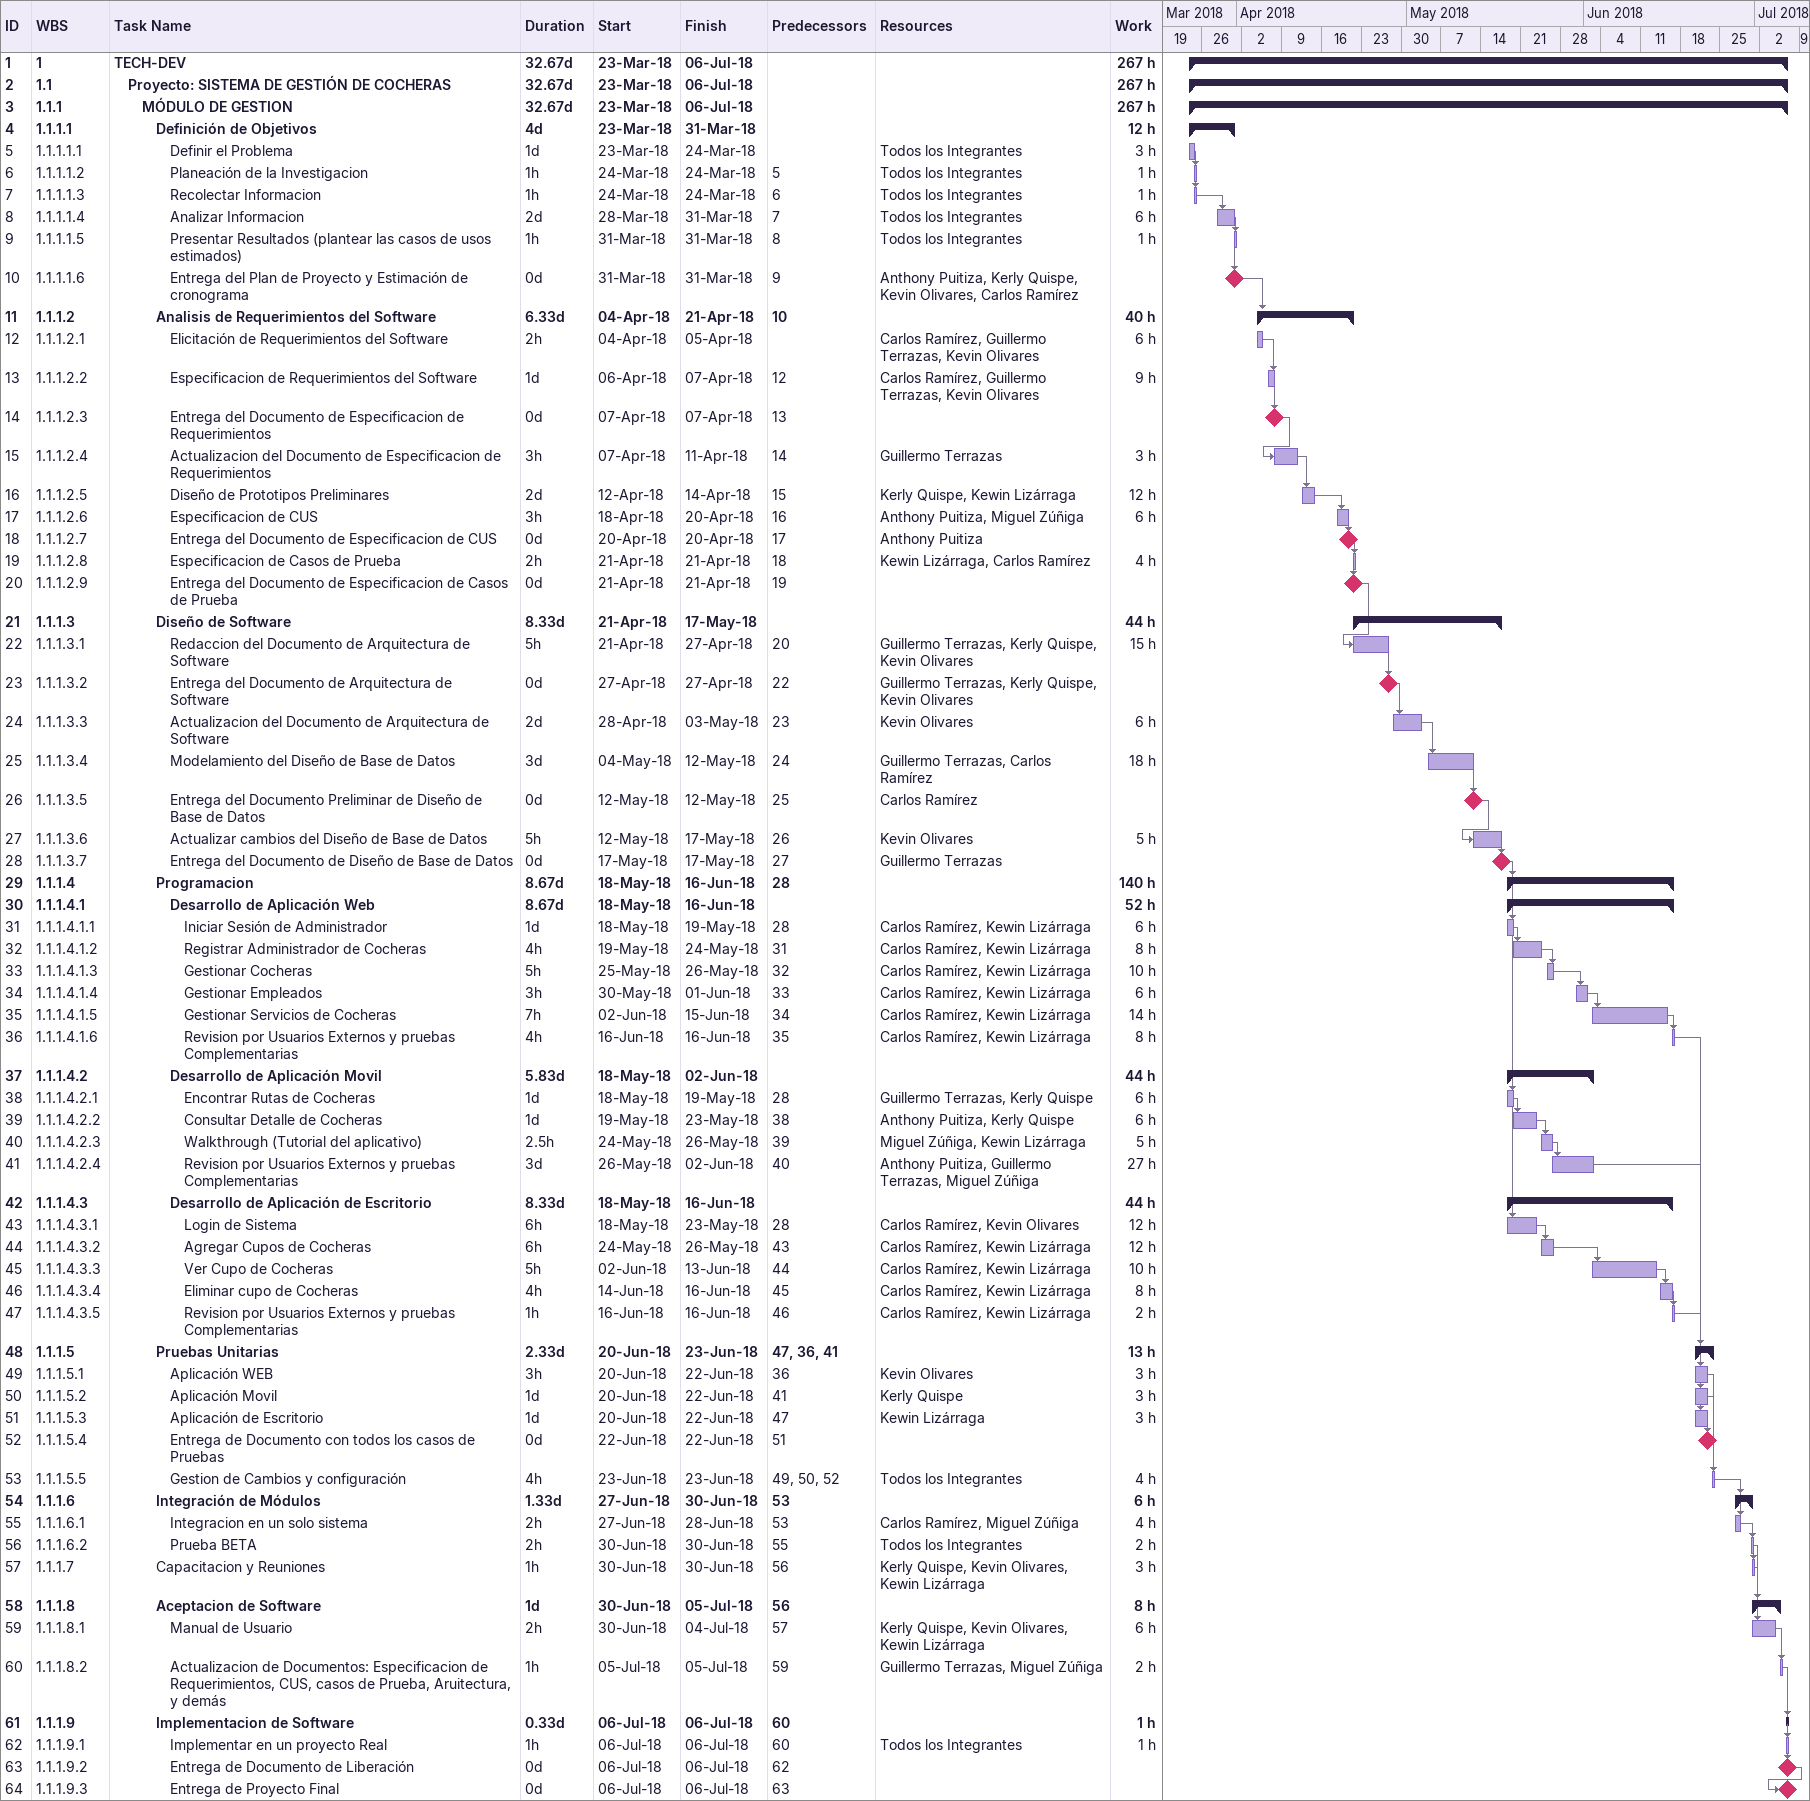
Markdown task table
| ID | WBS | Task | Duration | Start | Finish | Predecessors | Resources | Work (h) |
|---|---|---|---|---|---|---|---|---|
| 1 | 1 | **TECH-DEV** | 32.67d | 2018-03-23 | 2018-07-06 |  |  | 267 |
| 2 | 1.1 | **Proyecto: SISTEMA DE GESTIÓN DE COCHERAS** | 32.67d | 2018-03-23 | 2018-07-06 |  |  | 267 |
| 3 | 1.1.1 | **MÓDULO DE GESTION** | 32.67d | 2018-03-23 | 2018-07-06 |  |  | 267 |
| 4 | 1.1.1.1 | **Definición de Objetivos** | 4d | 2018-03-23 | 2018-03-31 |  |  | 12 |
| 5 | 1.1.1.1.1 | Definir el Problema | 1d | 2018-03-23 | 2018-03-24 |  | Todos los Integrantes | 3 |
| 6 | 1.1.1.1.2 | Planeación de la Investigacion | 1h | 2018-03-24 | 2018-03-24 | 5 | Todos los Integrantes | 1 |
| 7 | 1.1.1.1.3 | Recolectar Informacion | 1h | 2018-03-24 | 2018-03-24 | 6 | Todos los Integrantes | 1 |
| 8 | 1.1.1.1.4 | Analizar Informacion | 2d | 2018-03-28 | 2018-03-31 | 7 | Todos los Integrantes | 6 |
| 9 | 1.1.1.1.5 | Presentar Resultados (plantear las casos de usos estimados) | 1h | 2018-03-31 | 2018-03-31 | 8 | Todos los Integrantes | 1 |
| 10 | 1.1.1.1.6 | Entrega del Plan de Proyecto y Estimación de cronograma | 0d | 2018-03-31 | 2018-03-31 | 9 | Anthony Puitiza, Kerly Quispe, Kevin Olivares, Carlos Ramírez |  |
| 11 | 1.1.1.2 | **Analisis de Requerimientos del Software** | 6.33d | 2018-04-04 | 2018-04-21 | 10 |  | 40 |
| 12 | 1.1.1.2.1 | Elicitación de Requerimientos del Software | 2h | 2018-04-04 | 2018-04-05 |  | Carlos Ramírez, Guillermo Terrazas, Kevin Olivares | 6 |
| 13 | 1.1.1.2.2 | Especificacion de Requerimientos del Software | 1d | 2018-04-06 | 2018-04-07 | 12 | Carlos Ramírez, Guillermo Terrazas, Kevin Olivares | 9 |
| 14 | 1.1.1.2.3 | Entrega del Documento de Especificacion de Requerimientos | 0d | 2018-04-07 | 2018-04-07 | 13 |  |  |
| 15 | 1.1.1.2.4 | Actualizacion del Documento de Especificacion de Requerimientos | 3h | 2018-04-07 | 2018-04-11 | 14 | Guillermo Terrazas | 3 |
| 16 | 1.1.1.2.5 | Diseño de Prototipos Preliminares | 2d | 2018-04-12 | 2018-04-14 | 15 | Kerly Quispe, Kewin Lizárraga | 12 |
| 17 | 1.1.1.2.6 | Especificacion de CUS | 3h | 2018-04-18 | 2018-04-20 | 16 | Anthony Puitiza, Miguel Zúñiga | 6 |
| 18 | 1.1.1.2.7 | Entrega del Documento de Especificacion de CUS | 0d | 2018-04-20 | 2018-04-20 | 17 | Anthony Puitiza |  |
| 19 | 1.1.1.2.8 | Especificacion de Casos de Prueba | 2h | 2018-04-21 | 2018-04-21 | 18 | Kewin Lizárraga, Carlos Ramírez | 4 |
| 20 | 1.1.1.2.9 | Entrega del Documento de Especificacion de Casos de Prueba | 0d | 2018-04-21 | 2018-04-21 | 19 |  |  |
| 21 | 1.1.1.3 | **Diseño de Software** | 8.33d | 2018-04-21 | 2018-05-17 |  |  | 44 |
| 22 | 1.1.1.3.1 | Redaccion del Documento de Arquitectura de Software | 5h | 2018-04-21 | 2018-04-27 | 20 | Guillermo Terrazas, Kerly Quispe, Kevin Olivares | 15 |
| 23 | 1.1.1.3.2 | Entrega del Documento de Arquitectura de Software | 0d | 2018-04-27 | 2018-04-27 | 22 | Guillermo Terrazas, Kerly Quispe, Kevin Olivares |  |
| 24 | 1.1.1.3.3 | Actualizacion del Documento de Arquitectura de Software | 2d | 2018-04-28 | 2018-05-03 | 23 | Kevin Olivares | 6 |
| 25 | 1.1.1.3.4 | Modelamiento del Diseño de Base de Datos | 3d | 2018-05-04 | 2018-05-12 | 24 | Guillermo Terrazas, Carlos Ramírez | 18 |
| 26 | 1.1.1.3.5 | Entrega del Documento Preliminar de Diseño de Base de Datos | 0d | 2018-05-12 | 2018-05-12 | 25 | Carlos Ramírez |  |
| 27 | 1.1.1.3.6 | Actualizar cambios del Diseño de Base de Datos | 5h | 2018-05-12 | 2018-05-17 | 26 | Kevin Olivares | 5 |
| 28 | 1.1.1.3.7 | Entrega del Documento de Diseño de Base de Datos | 0d | 2018-05-17 | 2018-05-17 | 27 | Guillermo Terrazas |  |
| 29 | 1.1.1.4 | **Programacion** | 8.67d | 2018-05-18 | 2018-06-16 | 28 |  | 140 |
| 30 | 1.1.1.4.1 | **Desarrollo de Aplicación Web** | 8.67d | 2018-05-18 | 2018-06-16 |  |  | 52 |
| 31 | 1.1.1.4.1.1 | Iniciar Sesión de Administrador | 1d | 2018-05-18 | 2018-05-19 | 28 | Carlos Ramírez, Kewin Lizárraga | 6 |
| 32 | 1.1.1.4.1.2 | Registrar Administrador de Cocheras | 4h | 2018-05-19 | 2018-05-24 | 31 | Carlos Ramírez, Kewin Lizárraga | 8 |
| 33 | 1.1.1.4.1.3 | Gestionar Cocheras | 5h | 2018-05-25 | 2018-05-26 | 32 | Carlos Ramírez, Kewin Lizárraga | 10 |
| 34 | 1.1.1.4.1.4 | Gestionar Empleados | 3h | 2018-05-30 | 2018-06-01 | 33 | Carlos Ramírez, Kewin Lizárraga | 6 |
| 35 | 1.1.1.4.1.5 | Gestionar Servicios de Cocheras | 7h | 2018-06-02 | 2018-06-15 | 34 | Carlos Ramírez, Kewin Lizárraga | 14 |
| 36 | 1.1.1.4.1.6 | Revision por Usuarios Externos y pruebas Complementarias | 4h | 2018-06-16 | 2018-06-16 | 35 | Carlos Ramírez, Kewin Lizárraga | 8 |
| 37 | 1.1.1.4.2 | **Desarrollo de Aplicación Movil** | 5.83d | 2018-05-18 | 2018-06-02 |  |  | 44 |
| 38 | 1.1.1.4.2.1 | Encontrar Rutas de Cocheras | 1d | 2018-05-18 | 2018-05-19 | 28 | Guillermo Terrazas, Kerly Quispe | 6 |
| 39 | 1.1.1.4.2.2 | Consultar Detalle de Cocheras | 1d | 2018-05-19 | 2018-05-23 | 38 | Anthony Puitiza, Kerly Quispe | 6 |
| 40 | 1.1.1.4.2.3 | Walkthrough (Tutorial del aplicativo) | 2.5h | 2018-05-24 | 2018-05-26 | 39 | Miguel Zúñiga, Kewin Lizárraga | 5 |
| 41 | 1.1.1.4.2.4 | Revision por Usuarios Externos y pruebas Complementarias | 3d | 2018-05-26 | 2018-06-02 | 40 | Anthony Puitiza, Guillermo Terrazas, Miguel Zúñiga | 27 |
| 42 | 1.1.1.4.3 | **Desarrollo de Aplicación de Escritorio** | 8.33d | 2018-05-18 | 2018-06-16 |  |  | 44 |
| 43 | 1.1.1.4.3.1 | Login de Sistema | 6h | 2018-05-18 | 2018-05-23 | 28 | Carlos Ramírez, Kevin Olivares | 12 |
| 44 | 1.1.1.4.3.2 | Agregar Cupos de Cocheras | 6h | 2018-05-24 | 2018-05-26 | 43 | Carlos Ramírez, Kewin Lizárraga | 12 |
| 45 | 1.1.1.4.3.3 | Ver Cupo de Cocheras | 5h | 2018-06-02 | 2018-06-13 | 44 | Carlos Ramírez, Kewin Lizárraga | 10 |
| 46 | 1.1.1.4.3.4 | Eliminar cupo de Cocheras | 4h | 2018-06-14 | 2018-06-16 | 45 | Carlos Ramírez, Kewin Lizárraga | 8 |
| 47 | 1.1.1.4.3.5 | Revision por Usuarios Externos y pruebas Complementarias | 1h | 2018-06-16 | 2018-06-16 | 46 | Carlos Ramírez, Kewin Lizárraga | 2 |
| 48 | 1.1.1.5 | **Pruebas Unitarias** | 2.33d | 2018-06-20 | 2018-06-23 | 47, 36, 41 |  | 13 |
| 49 | 1.1.1.5.1 | Aplicación WEB | 3h | 2018-06-20 | 2018-06-22 | 36 | Kevin Olivares | 3 |
| 50 | 1.1.1.5.2 | Aplicación Movil | 1d | 2018-06-20 | 2018-06-22 | 41 | Kerly Quispe | 3 |
| 51 | 1.1.1.5.3 | Aplicación de Escritorio | 1d | 2018-06-20 | 2018-06-22 | 47 | Kewin Lizárraga | 3 |
| 52 | 1.1.1.5.4 | Entrega de Documento con todos los casos de Pruebas | 0d | 2018-06-22 | 2018-06-22 | 51 |  |  |
| 53 | 1.1.1.5.5 | Gestion de Cambios y configuración | 4h | 2018-06-23 | 2018-06-23 | 49, 50, 52 | Todos los Integrantes | 4 |
| 54 | 1.1.1.6 | **Integración de Módulos** | 1.33d | 2018-06-27 | 2018-06-30 | 53 |  | 6 |
| 55 | 1.1.1.6.1 | Integracion en un solo sistema | 2h | 2018-06-27 | 2018-06-28 | 53 | Carlos Ramírez, Miguel Zúñiga | 4 |
| 56 | 1.1.1.6.2 | Prueba BETA | 2h | 2018-06-30 | 2018-06-30 | 55 | Todos los Integrantes | 2 |
| 57 | 1.1.1.7 | Capacitacion y Reuniones | 1h | 2018-06-30 | 2018-06-30 | 56 | Kerly Quispe, Kevin Olivares, Kewin Lizárraga | 3 |
| 58 | 1.1.1.8 | **Aceptacion de Software** | 1d | 2018-06-30 | 2018-07-05 | 56 |  | 8 |
| 59 | 1.1.1.8.1 | Manual de Usuario | 2h | 2018-06-30 | 2018-07-04 | 57 | Kerly Quispe, Kevin Olivares, Kewin Lizárraga | 6 |
| 60 | 1.1.1.8.2 | Actualizacion de Documentos: Especificacion de Requerimientos, CUS, casos de Prueba, Aruitectura, y demás | 1h | 2018-07-05 | 2018-07-05 | 59 | Guillermo Terrazas, Miguel Zúñiga | 2 |
| 61 | 1.1.1.9 | **Implementacion de Software** | 0.33d | 2018-07-06 | 2018-07-06 | 60 |  | 1 |
| 62 | 1.1.1.9.1 | Implementar en un proyecto Real | 1h | 2018-07-06 | 2018-07-06 | 60 | Todos los Integrantes | 1 |
| 63 | 1.1.1.9.2 | Entrega de Documento de Liberación | 0d | 2018-07-06 | 2018-07-06 | 62 |  |  |
| 64 | 1.1.1.9.3 | Entrega de Proyecto Final | 0d | 2018-07-06 | 2018-07-06 | 63 |  |  |
